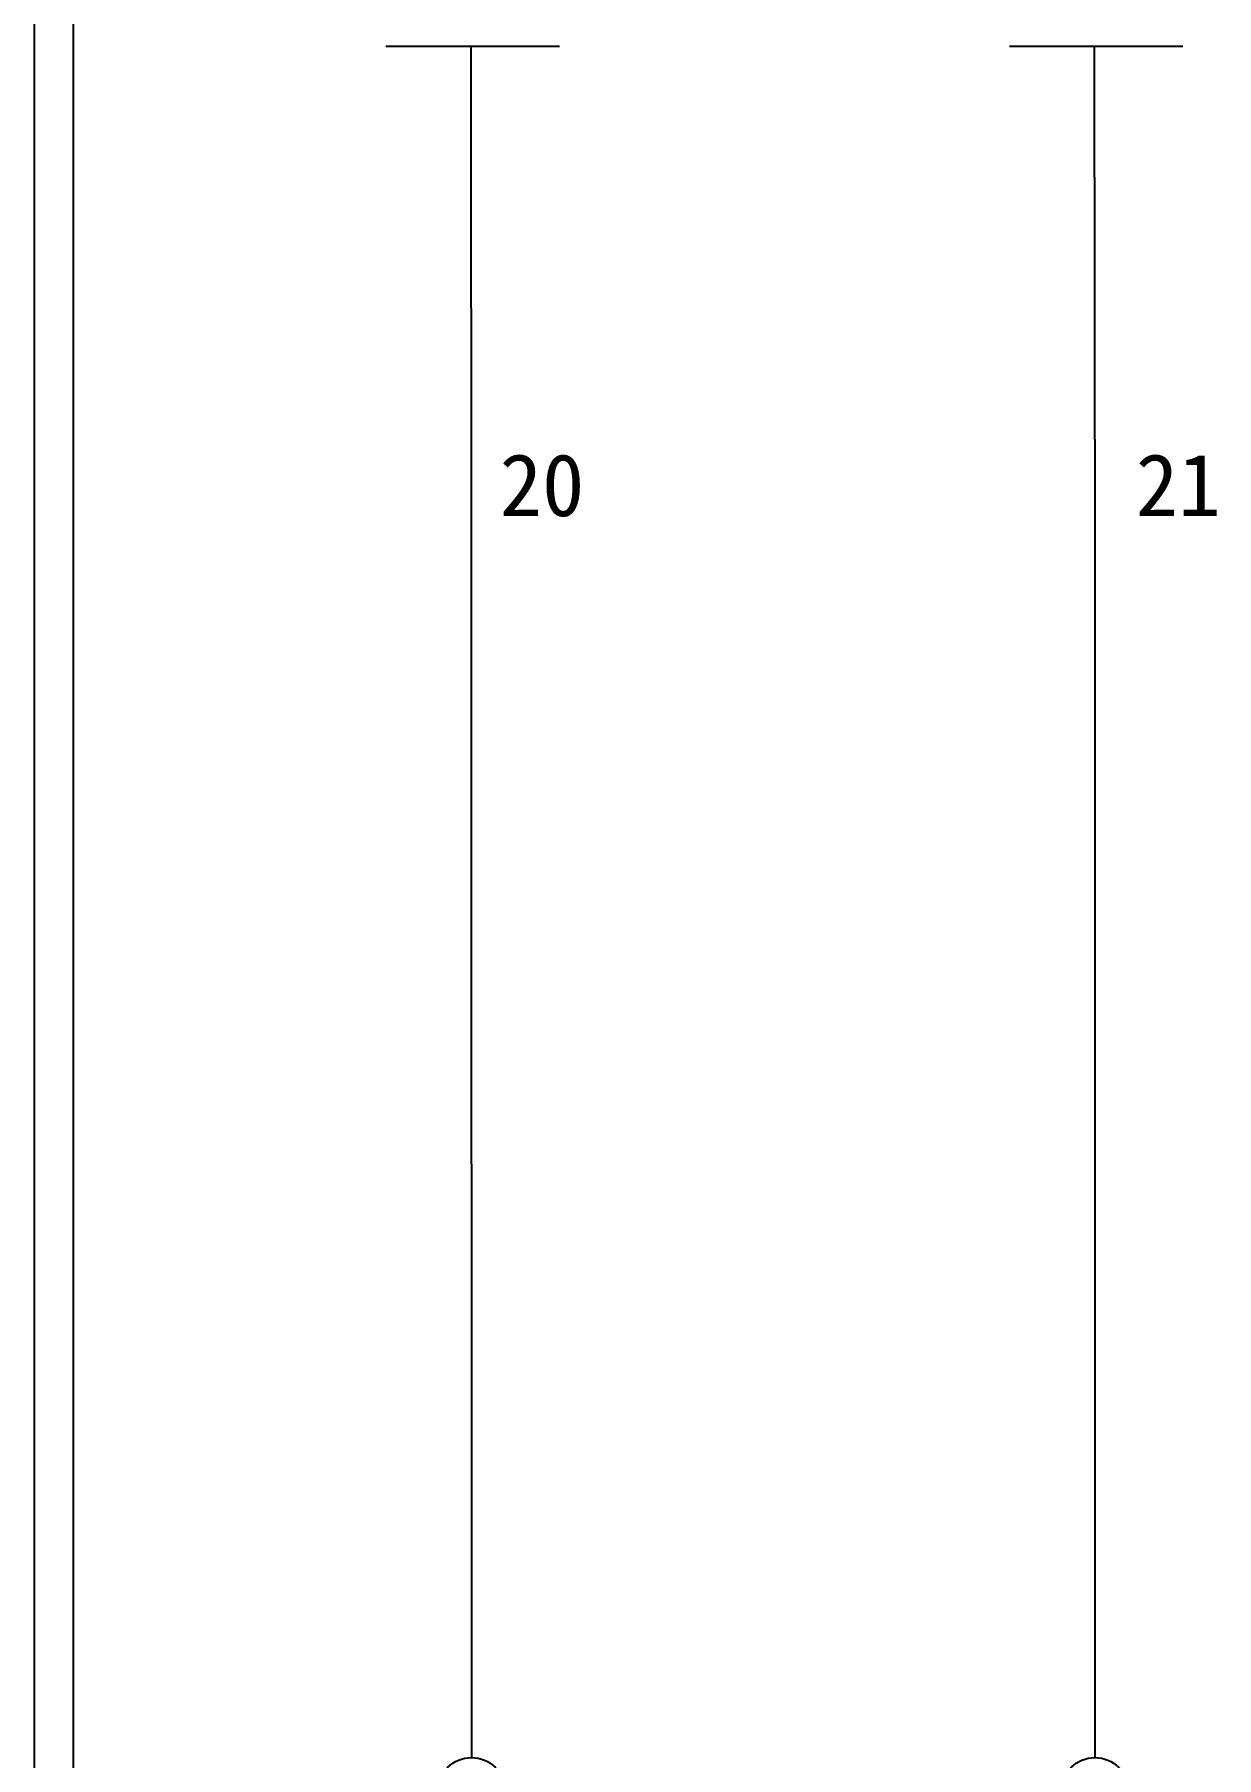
# Model space of a CAD drawing. Extents: x 10 to 297, y 3 to 207.
# Drawn here: x 10 to 47.9, y 53.4 to 108.7 of the extents above; entities that cross this region are included whole.
import ezdxf

# ---------------------------------------------------------------- set-up
doc = ezdxf.new("R2010")
doc.units = 0
doc.layers.get('0').update_dxf_attribs({"linetype": 'CONTINUOUS'})
doc.layers.add('圖框層', color=7, linetype='CONTINUOUS')
doc.layers.add('標尺寸層', color=3, linetype='CONTINUOUS')
doc.styles.add('STSL', font='kaiu.ttf')

msp = doc.modelspace()

# ---------------------------------------------------------------- linework, layer by layer
msp.add_line((44.015, 91.484), (44.019, 53.414))
for centre in [(24.019, 52.343), (44.019, 52.343)]:
    msp.add_circle(centre, 1.071)
at = {"layer": '圖框層', "color": 7}
for p, q in [((10, 3), (10, 206.969)), ((11.25, 4.25), (11.25, 205.719))]:
    msp.add_line(p, q, dxfattribs=at)
at = {"layer": '標尺寸層', "color": 7}
for p, q in [((21.273, 108.298), (26.841, 108.298)), ((24.001, 108.298), (24.007, 91.477)), ((41.273, 108.298), (46.841, 108.298)), ((43.998, 108.298), (44.01, 91.484)), ((24.007, 91.477), (24.019, 53.414))]:
    msp.add_line(p, q, dxfattribs=at)

# ---------------------------------------------------------------- texts
at = {"layer": '圖框層', "color": 4, "style": 'STSL'}
for s, p in [('20', (24.921, 93.224)), ('21', (45.329, 93.224))]:
    msp.add_text(s, height=2, dxfattribs=at).set_placement(p)

doc.saveas('drawing.dxf')
